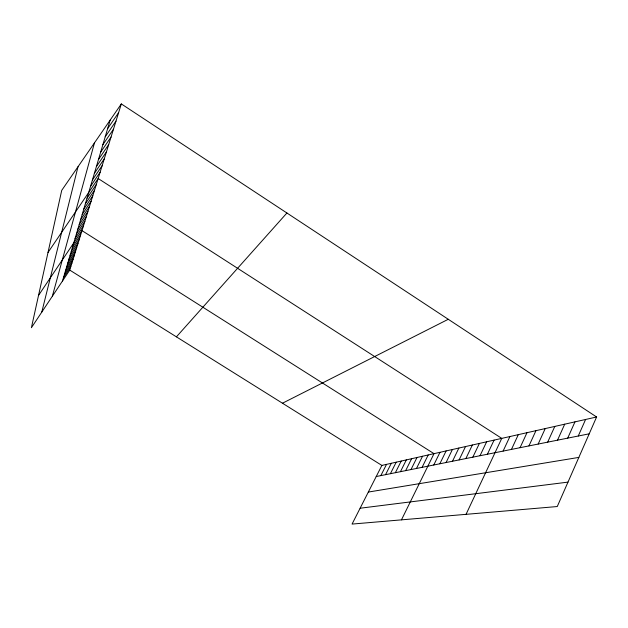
<?xml version="1.0" encoding="UTF-8"?>
<svg xmlns="http://www.w3.org/2000/svg" width="628" height="628" viewBox="0 0 628 628"><rect width="100%" height="100%" fill="white"/><g stroke="black" fill="none" stroke-linecap="round" stroke-linejoin="round"><path stroke-width="0.94" d="M41.778 312.116L78.005 166.75M52.336 296.243L94.467 142.87M62.47 281.014L110.151 120.129M121.322 103.918L61.725 190.363L31.4 327.714L69.739 270.095L121.322 103.918L596.6 416.992L557.256 506.537L352.057 524.082L381.871 465.419L596.6 416.992M578.262 436.013L585.586 419.473M567.704 438.132L574.965 421.867M557.515 440.181L564.705 424.183M547.671 442.151L554.799 426.42M538.157 444.059L545.222 428.579M528.957 445.904L535.959 430.667M520.062 447.693L526.994 432.684M511.443 449.42L518.312 434.647M503.099 451.092L509.905 436.539M466.047 514.34L501.756 438.375L98.164 178.525L48.011 252.464M487.406 454.24L494.079 440.11M480.02 455.724L486.629 441.79M472.837 457.16L479.4 443.423M465.866 458.558L472.366 445.009M459.092 459.924L465.529 446.547M452.498 461.242L458.88 448.047M446.084 462.53L452.411 449.507M439.843 463.778L446.115 450.928M433.767 465.003L439.985 452.309M401.465 519.858L434.011 453.659L81.985 230.633L38.528 295.419M422.087 467.342L428.194 454.97M410.995 469.571L417 457.49M416.474 468.472L422.526 456.25M405.657 470.639L411.607 458.707M400.452 471.683L406.347 459.892M395.365 472.703L401.214 461.054M385.561 474.666L391.315 463.283M390.404 473.7L396.205 462.184M380.835 475.616L386.534 464.367M64.503 274.146L71.945 262.991M63.475 277.623L70.823 266.586M70.069 255.384L77.974 243.57M68.892 259.333L76.702 247.66M67.753 263.187L75.462 251.64M66.647 266.931L74.261 255.518M65.563 270.589L73.084 259.301M75.077 238.475L83.398 226.08M72.503 247.165L80.612 235.06M71.27 251.333L79.269 239.37M79.222 224.486L87.889 211.62M77.801 229.283L86.35 216.574M76.42 233.946L84.851 221.394M83.752 209.21L92.795 195.826M82.197 214.454L91.107 201.25M80.682 219.549L89.474 206.51M87.009 198.22L96.32 184.475M85.353 203.802L94.53 190.237M94.357 173.414L104.264 158.86M92.41 179.977L102.16 165.643M90.534 186.32L100.127 172.19M98.463 159.567L108.699 144.573M96.374 166.608L106.446 151.843M102.874 144.676L113.472 129.219M100.629 152.259L111.038 137.037M107.631 128.63L118.606 112.679M105.206 136.81L115.992 121.11M176.413 336.851L286.925 212.994M282.474 403.215L448.274 319.283M376.211 476.542L589.205 433.822M368.33 492.062L578.843 457.404M360.119 508.225L567.979 482.123M69.739 270.095L381.871 465.419"/></g></svg>
